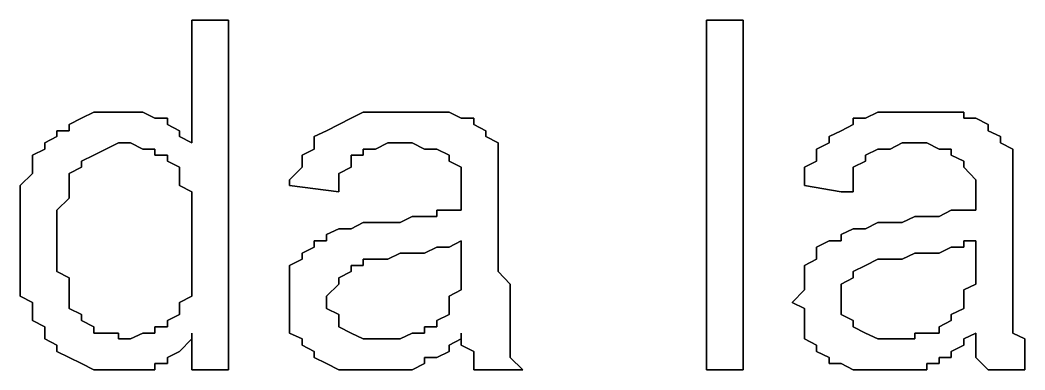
# Model space of a CAD drawing. Header units: metres. Extents: x 2.9 to 42.8, y 1.7 to 28.7.
# Drawn here: x 39.0948 to 39.3841, y 17.8364 to 17.937 of the extents above; entities that cross this region are included whole.
import ezdxf

# ---------------------------------------------------------------- set-up
doc = ezdxf.new("R2010")
doc.units = ezdxf.units.M
doc.layers.add('GRIS', color=8, linetype='Continuous')

msp = doc.modelspace()

# ---------------------------------------------------------------- linework, layer by layer
at = {"layer": 'GRIS', "lineweight": -3}
for points in [[(39.1548, 17.937), (39.1442, 17.937), (39.1548, 17.937)], [(39.1442, 17.937), (39.1442, 17.9017), (39.1442, 17.937)], [(39.1548, 17.8364), (39.1548, 17.937), (39.1548, 17.8364)], [(39.303, 17.937), (39.2924, 17.937), (39.303, 17.937)], [(39.2924, 17.937), (39.2924, 17.8364), (39.2924, 17.937)], [(39.303, 17.8364), (39.303, 17.937), (39.303, 17.8364)], [(39.1125, 17.9088), (39.1089, 17.907), (39.1125, 17.9088)], [(39.116, 17.9105), (39.1125, 17.9088), (39.116, 17.9105)], [(39.1195, 17.9105), (39.116, 17.9105), (39.1195, 17.9105)], [(39.1231, 17.9105), (39.1195, 17.9105), (39.1231, 17.9105)], [(39.1266, 17.9105), (39.1231, 17.9105), (39.1266, 17.9105)], [(39.1301, 17.9105), (39.1266, 17.9105), (39.1301, 17.9105)], [(39.1336, 17.9088), (39.1301, 17.9105), (39.1336, 17.9088)], [(39.1372, 17.9088), (39.1336, 17.9088), (39.1372, 17.9088)], [(39.1372, 17.907), (39.1372, 17.9088), (39.1372, 17.907)], [(39.1901, 17.9088), (39.1866, 17.907), (39.1901, 17.9088)], [(39.1936, 17.9105), (39.1901, 17.9088), (39.1936, 17.9105)], [(39.1971, 17.9105), (39.1936, 17.9105), (39.1971, 17.9105)], [(39.2007, 17.9105), (39.1971, 17.9105), (39.2007, 17.9105)], [(39.2042, 17.9105), (39.2007, 17.9105), (39.2042, 17.9105)], [(39.2077, 17.9105), (39.2042, 17.9105), (39.2077, 17.9105)], [(39.2112, 17.9105), (39.2077, 17.9105), (39.2112, 17.9105)], [(39.2148, 17.9105), (39.2112, 17.9105), (39.2148, 17.9105)], [(39.2183, 17.9105), (39.2148, 17.9105), (39.2183, 17.9105)], [(39.2218, 17.9088), (39.2183, 17.9105), (39.2218, 17.9088)], [(39.2254, 17.9088), (39.2218, 17.9088), (39.2254, 17.9088)], [(39.2254, 17.907), (39.2254, 17.9088), (39.2254, 17.907)], [(39.3382, 17.9088), (39.3347, 17.9088), (39.3382, 17.9088)], [(39.3347, 17.9088), (39.3347, 17.907), (39.3347, 17.9088)], [(39.3418, 17.9105), (39.3382, 17.9088), (39.3418, 17.9105)], [(39.3453, 17.9105), (39.3418, 17.9105), (39.3453, 17.9105)], [(39.3488, 17.9105), (39.3453, 17.9105), (39.3488, 17.9105)], [(39.3524, 17.9105), (39.3488, 17.9105), (39.3524, 17.9105)], [(39.3559, 17.9105), (39.3524, 17.9105), (39.3559, 17.9105)], [(39.3594, 17.9105), (39.3559, 17.9105), (39.3594, 17.9105)], [(39.3629, 17.9105), (39.3594, 17.9105), (39.3629, 17.9105)], [(39.3665, 17.9105), (39.3629, 17.9105), (39.3665, 17.9105)], [(39.3665, 17.9088), (39.3665, 17.9105), (39.3665, 17.9088)], [(39.37, 17.9088), (39.3665, 17.9088), (39.37, 17.9088)], [(39.3735, 17.907), (39.37, 17.9088), (39.3735, 17.907)], [(39.1089, 17.9052), (39.1054, 17.9052), (39.1089, 17.9052)], [(39.1054, 17.9052), (39.1054, 17.9035), (39.1054, 17.9052)], [(39.1089, 17.907), (39.1089, 17.9052), (39.1089, 17.907)], [(39.1407, 17.9052), (39.1372, 17.907), (39.1407, 17.9052)], [(39.1407, 17.9035), (39.1407, 17.9052), (39.1407, 17.9035)], [(39.183, 17.9052), (39.1795, 17.9035), (39.183, 17.9052)], [(39.1866, 17.907), (39.183, 17.9052), (39.1866, 17.907)], [(39.2289, 17.9052), (39.2254, 17.907), (39.2289, 17.9052)], [(39.2289, 17.9035), (39.2289, 17.9052), (39.2289, 17.9035)], [(39.3312, 17.9052), (39.3277, 17.9035), (39.3312, 17.9052)], [(39.3347, 17.907), (39.3312, 17.9052), (39.3347, 17.907)], [(39.3735, 17.9052), (39.3735, 17.907), (39.3735, 17.9052)], [(39.3771, 17.9035), (39.3735, 17.9052), (39.3771, 17.9035)], [(39.1054, 17.9035), (39.1019, 17.9017), (39.1054, 17.9035)], [(39.1442, 17.9017), (39.1407, 17.9035), (39.1442, 17.9017)], [(39.1795, 17.9035), (39.1795, 17.9017), (39.1795, 17.9035)], [(39.2324, 17.9017), (39.2289, 17.9035), (39.2324, 17.9017)], [(39.3277, 17.9035), (39.3277, 17.9017), (39.3277, 17.9035)], [(39.3771, 17.9017), (39.3771, 17.9035), (39.3771, 17.9017)], [(39.1019, 17.8999), (39.0984, 17.8982), (39.1019, 17.8999)], [(39.1019, 17.9017), (39.1019, 17.8999), (39.1019, 17.9017)], [(39.116, 17.8982), (39.1195, 17.8999), (39.116, 17.8982)], [(39.1195, 17.8999), (39.1231, 17.9017), (39.1195, 17.8999)], [(39.1231, 17.9017), (39.1266, 17.9017), (39.1231, 17.9017)], [(39.1266, 17.9017), (39.1301, 17.8999), (39.1266, 17.9017)], [(39.1301, 17.8999), (39.1336, 17.8999), (39.1301, 17.8999)], [(39.1336, 17.8999), (39.1336, 17.8982), (39.1336, 17.8999)], [(39.1795, 17.8999), (39.176, 17.8982), (39.1795, 17.8999)], [(39.1795, 17.9017), (39.1795, 17.8999), (39.1795, 17.9017)], [(39.1936, 17.8982), (39.1936, 17.8999), (39.1936, 17.8982)], [(39.1936, 17.8999), (39.1971, 17.8999), (39.1936, 17.8999)], [(39.1971, 17.8999), (39.2007, 17.9017), (39.1971, 17.8999)], [(39.2007, 17.9017), (39.2042, 17.9017), (39.2007, 17.9017)], [(39.2042, 17.9017), (39.2077, 17.9017), (39.2042, 17.9017)], [(39.2077, 17.9017), (39.2112, 17.8999), (39.2077, 17.9017)], [(39.2112, 17.8999), (39.2148, 17.8999), (39.2112, 17.8999)], [(39.2148, 17.8999), (39.2183, 17.8982), (39.2148, 17.8999)], [(39.2324, 17.8999), (39.2324, 17.9017), (39.2324, 17.8999)], [(39.2324, 17.8982), (39.2324, 17.8999), (39.2324, 17.8982)], [(39.3277, 17.9017), (39.3241, 17.8999), (39.3277, 17.9017)], [(39.3241, 17.8999), (39.3241, 17.8982), (39.3241, 17.8999)], [(39.3382, 17.8982), (39.3418, 17.8999), (39.3382, 17.8982)], [(39.3418, 17.8999), (39.3453, 17.8999), (39.3418, 17.8999)], [(39.3453, 17.8999), (39.3488, 17.9017), (39.3453, 17.8999)], [(39.3488, 17.9017), (39.3524, 17.9017), (39.3488, 17.9017)], [(39.3524, 17.9017), (39.3559, 17.9017), (39.3524, 17.9017)], [(39.3559, 17.9017), (39.3594, 17.8999), (39.3559, 17.9017)], [(39.3594, 17.8999), (39.3629, 17.8999), (39.3594, 17.8999)], [(39.3629, 17.8999), (39.3629, 17.8982), (39.3629, 17.8999)], [(39.3806, 17.8999), (39.3771, 17.9017), (39.3806, 17.8999)], [(39.3806, 17.8982), (39.3806, 17.8999), (39.3806, 17.8982)], [(39.0984, 17.8982), (39.0984, 17.8947), (39.0984, 17.8982)], [(39.1125, 17.8964), (39.116, 17.8982), (39.1125, 17.8964)], [(39.1125, 17.8947), (39.1125, 17.8964), (39.1125, 17.8947)], [(39.1336, 17.8982), (39.1372, 17.8982), (39.1336, 17.8982)], [(39.1372, 17.8982), (39.1372, 17.8964), (39.1372, 17.8982)], [(39.1372, 17.8964), (39.1407, 17.8947), (39.1372, 17.8964)], [(39.176, 17.8982), (39.176, 17.8964), (39.176, 17.8982)], [(39.176, 17.8964), (39.176, 17.8947), (39.176, 17.8964)], [(39.1901, 17.8964), (39.1901, 17.8982), (39.1901, 17.8964)], [(39.1901, 17.8982), (39.1936, 17.8982), (39.1901, 17.8982)], [(39.1901, 17.8947), (39.1901, 17.8964), (39.1901, 17.8947)], [(39.2183, 17.8982), (39.2183, 17.8964), (39.2183, 17.8982)], [(39.2183, 17.8964), (39.2218, 17.8947), (39.2183, 17.8964)], [(39.2324, 17.8947), (39.2324, 17.8982), (39.2324, 17.8947)], [(39.3241, 17.8964), (39.3206, 17.8947), (39.3241, 17.8964)], [(39.3241, 17.8982), (39.3241, 17.8964), (39.3241, 17.8982)], [(39.3347, 17.8947), (39.3382, 17.8964), (39.3347, 17.8947)], [(39.3382, 17.8964), (39.3382, 17.8982), (39.3382, 17.8964)], [(39.3629, 17.8982), (39.3665, 17.8964), (39.3629, 17.8982)], [(39.3665, 17.8964), (39.3665, 17.8947), (39.3665, 17.8964)], [(39.3806, 17.8947), (39.3806, 17.8982), (39.3806, 17.8947)], [(39.0984, 17.8947), (39.0984, 17.8929), (39.0984, 17.8947)], [(39.1089, 17.8929), (39.1125, 17.8947), (39.1089, 17.8929)], [(39.1407, 17.8947), (39.1407, 17.8929), (39.1407, 17.8947)], [(39.176, 17.8947), (39.1724, 17.8911), (39.176, 17.8947)], [(39.1866, 17.8929), (39.1901, 17.8947), (39.1866, 17.8929)], [(39.2218, 17.8947), (39.2218, 17.8911), (39.2218, 17.8947)], [(39.2324, 17.8929), (39.2324, 17.8947), (39.2324, 17.8929)], [(39.3206, 17.8947), (39.3206, 17.8911), (39.3206, 17.8947)], [(39.3347, 17.8929), (39.3347, 17.8947), (39.3347, 17.8929)], [(39.3665, 17.8947), (39.37, 17.8911), (39.3665, 17.8947)], [(39.3806, 17.8929), (39.3806, 17.8947), (39.3806, 17.8929)], [(39.0984, 17.8929), (39.0948, 17.8894), (39.0984, 17.8929)], [(39.1089, 17.8911), (39.1089, 17.8929), (39.1089, 17.8911)], [(39.1089, 17.8894), (39.1089, 17.8911), (39.1089, 17.8894)], [(39.1407, 17.8929), (39.1407, 17.8911), (39.1407, 17.8929)], [(39.1407, 17.8911), (39.1407, 17.8894), (39.1407, 17.8911)], [(39.1724, 17.8911), (39.1724, 17.8894), (39.1724, 17.8911)], [(39.1866, 17.8911), (39.1866, 17.8929), (39.1866, 17.8911)], [(39.1866, 17.8876), (39.1866, 17.8911), (39.1866, 17.8876)], [(39.2218, 17.8911), (39.2218, 17.8894), (39.2218, 17.8911)], [(39.2324, 17.8911), (39.2324, 17.8929), (39.2324, 17.8911)], [(39.2324, 17.8894), (39.2324, 17.8911), (39.2324, 17.8894)], [(39.3206, 17.8911), (39.3206, 17.8894), (39.3206, 17.8911)], [(39.3347, 17.8911), (39.3347, 17.8929), (39.3347, 17.8911)], [(39.3347, 17.8876), (39.3347, 17.8911), (39.3347, 17.8876)], [(39.37, 17.8911), (39.37, 17.8894), (39.37, 17.8911)], [(39.3806, 17.8911), (39.3806, 17.8929), (39.3806, 17.8911)], [(39.3806, 17.8894), (39.3806, 17.8911), (39.3806, 17.8894)], [(39.0948, 17.8894), (39.0948, 17.8876), (39.0948, 17.8894)], [(39.0948, 17.8876), (39.0948, 17.8858), (39.0948, 17.8876)], [(39.1089, 17.8876), (39.1089, 17.8894), (39.1089, 17.8876)], [(39.1089, 17.8858), (39.1089, 17.8876), (39.1089, 17.8858)], [(39.1407, 17.8894), (39.1442, 17.8876), (39.1407, 17.8894)], [(39.1442, 17.8876), (39.1442, 17.8858), (39.1442, 17.8876)], [(39.1724, 17.8894), (39.1866, 17.8876), (39.1724, 17.8894)], [(39.2218, 17.8894), (39.2218, 17.8858), (39.2218, 17.8894)], [(39.2324, 17.8858), (39.2324, 17.8894), (39.2324, 17.8858)], [(39.3206, 17.8894), (39.3312, 17.8876), (39.3206, 17.8894)], [(39.3312, 17.8876), (39.3347, 17.8876), (39.3312, 17.8876)], [(39.37, 17.8894), (39.37, 17.8858), (39.37, 17.8894)], [(39.3806, 17.8858), (39.3806, 17.8894), (39.3806, 17.8858)], [(39.0948, 17.8858), (39.0948, 17.8841), (39.0948, 17.8858)], [(39.1054, 17.8823), (39.1089, 17.8858), (39.1054, 17.8823)], [(39.1442, 17.8858), (39.1442, 17.8841), (39.1442, 17.8858)], [(39.2218, 17.8858), (39.2218, 17.8823), (39.2218, 17.8858)], [(39.2324, 17.8841), (39.2324, 17.8858), (39.2324, 17.8841)], [(39.37, 17.8858), (39.37, 17.8823), (39.37, 17.8858)], [(39.3806, 17.8841), (39.3806, 17.8858), (39.3806, 17.8841)], [(39.0948, 17.8841), (39.0948, 17.8805), (39.0948, 17.8841)], [(39.1054, 17.8805), (39.1054, 17.8823), (39.1054, 17.8805)], [(39.1442, 17.8841), (39.1442, 17.8805), (39.1442, 17.8841)], [(39.2183, 17.8823), (39.2148, 17.8823), (39.2183, 17.8823)], [(39.2148, 17.8823), (39.2148, 17.8805), (39.2148, 17.8823)], [(39.2218, 17.8823), (39.2183, 17.8823), (39.2218, 17.8823)], [(39.2324, 17.8682), (39.2324, 17.8841), (39.2324, 17.8682)], [(39.3629, 17.8823), (39.3594, 17.8805), (39.3629, 17.8823)], [(39.3665, 17.8823), (39.3629, 17.8823), (39.3665, 17.8823)], [(39.37, 17.8823), (39.3665, 17.8823), (39.37, 17.8823)], [(39.3806, 17.8682), (39.3806, 17.8841), (39.3806, 17.8682)], [(39.0948, 17.8805), (39.0948, 17.8788), (39.0948, 17.8805)], [(39.0948, 17.8788), (39.0948, 17.8753), (39.0948, 17.8788)], [(39.1054, 17.877), (39.1054, 17.8805), (39.1054, 17.877)], [(39.1442, 17.8805), (39.1442, 17.8788), (39.1442, 17.8805)], [(39.1442, 17.8788), (39.1442, 17.8753), (39.1442, 17.8788)], [(39.1936, 17.8788), (39.1901, 17.877), (39.1936, 17.8788)], [(39.1971, 17.8788), (39.1936, 17.8788), (39.1971, 17.8788)], [(39.2007, 17.8788), (39.1971, 17.8788), (39.2007, 17.8788)], [(39.2042, 17.8788), (39.2007, 17.8788), (39.2042, 17.8788)], [(39.2077, 17.8805), (39.2042, 17.8788), (39.2077, 17.8805)], [(39.2112, 17.8805), (39.2077, 17.8805), (39.2112, 17.8805)], [(39.2148, 17.8805), (39.2112, 17.8805), (39.2148, 17.8805)], [(39.3418, 17.8788), (39.3382, 17.877), (39.3418, 17.8788)], [(39.3453, 17.8788), (39.3418, 17.8788), (39.3453, 17.8788)], [(39.3488, 17.8788), (39.3453, 17.8788), (39.3488, 17.8788)], [(39.3524, 17.8805), (39.3488, 17.8788), (39.3524, 17.8805)], [(39.3559, 17.8805), (39.3524, 17.8805), (39.3559, 17.8805)], [(39.3594, 17.8805), (39.3559, 17.8805), (39.3594, 17.8805)], [(39.1054, 17.8735), (39.1054, 17.877), (39.1054, 17.8735)], [(39.1866, 17.877), (39.183, 17.8753), (39.1866, 17.877)], [(39.1901, 17.877), (39.1866, 17.877), (39.1901, 17.877)], [(39.3347, 17.877), (39.3312, 17.8753), (39.3347, 17.877)], [(39.3382, 17.877), (39.3347, 17.877), (39.3382, 17.877)], [(39.0948, 17.8753), (39.0948, 17.8735), (39.0948, 17.8753)], [(39.0948, 17.8735), (39.0948, 17.8717), (39.0948, 17.8735)], [(39.1054, 17.87), (39.1054, 17.8735), (39.1054, 17.87)], [(39.1442, 17.8753), (39.1442, 17.8717), (39.1442, 17.8753)], [(39.183, 17.8735), (39.1795, 17.8735), (39.183, 17.8735)], [(39.1795, 17.8735), (39.1795, 17.8717), (39.1795, 17.8735)], [(39.183, 17.8753), (39.183, 17.8735), (39.183, 17.8753)], [(39.2183, 17.8717), (39.2218, 17.8735), (39.2183, 17.8717)], [(39.2218, 17.8735), (39.2218, 17.8682), (39.2218, 17.8735)], [(39.3277, 17.8735), (39.3241, 17.8717), (39.3277, 17.8735)], [(39.3312, 17.8735), (39.3277, 17.8735), (39.3312, 17.8735)], [(39.3312, 17.8753), (39.3312, 17.8735), (39.3312, 17.8753)], [(39.3665, 17.8717), (39.3665, 17.8735), (39.3665, 17.8717)], [(39.3665, 17.8735), (39.37, 17.8735), (39.3665, 17.8735)], [(39.37, 17.8735), (39.37, 17.8682), (39.37, 17.8735)], [(39.0948, 17.8717), (39.0948, 17.87), (39.0948, 17.8717)], [(39.1442, 17.8717), (39.1442, 17.87), (39.1442, 17.8717)], [(39.1795, 17.8717), (39.176, 17.87), (39.1795, 17.8717)], [(39.2112, 17.87), (39.2148, 17.8717), (39.2112, 17.87)], [(39.2148, 17.8717), (39.2183, 17.8717), (39.2148, 17.8717)], [(39.3241, 17.8717), (39.3241, 17.87), (39.3241, 17.8717)], [(39.3594, 17.87), (39.3629, 17.8717), (39.3594, 17.87)], [(39.3629, 17.8717), (39.3665, 17.8717), (39.3629, 17.8717)], [(39.0948, 17.87), (39.0948, 17.8664), (39.0948, 17.87)], [(39.1054, 17.8682), (39.1054, 17.87), (39.1054, 17.8682)], [(39.1054, 17.8647), (39.1054, 17.8682), (39.1054, 17.8647)], [(39.1442, 17.87), (39.1442, 17.8664), (39.1442, 17.87)], [(39.176, 17.8682), (39.1724, 17.8664), (39.176, 17.8682)], [(39.176, 17.87), (39.176, 17.8682), (39.176, 17.87)], [(39.1936, 17.8664), (39.1936, 17.8682), (39.1936, 17.8664)], [(39.1936, 17.8682), (39.1971, 17.8682), (39.1936, 17.8682)], [(39.1971, 17.8682), (39.2007, 17.8682), (39.1971, 17.8682)], [(39.2007, 17.8682), (39.2042, 17.87), (39.2007, 17.8682)], [(39.2042, 17.87), (39.2077, 17.87), (39.2042, 17.87)], [(39.2077, 17.87), (39.2112, 17.87), (39.2077, 17.87)], [(39.2218, 17.8682), (39.2218, 17.8647), (39.2218, 17.8682)], [(39.2324, 17.8647), (39.2324, 17.8682), (39.2324, 17.8647)], [(39.3241, 17.8682), (39.3206, 17.8664), (39.3241, 17.8682)], [(39.3241, 17.87), (39.3241, 17.8682), (39.3241, 17.87)], [(39.3382, 17.8664), (39.3418, 17.8682), (39.3382, 17.8664)], [(39.3418, 17.8682), (39.3453, 17.8682), (39.3418, 17.8682)], [(39.3453, 17.8682), (39.3488, 17.8682), (39.3453, 17.8682)], [(39.3488, 17.8682), (39.3524, 17.87), (39.3488, 17.8682)], [(39.3524, 17.87), (39.3559, 17.87), (39.3524, 17.87)], [(39.3559, 17.87), (39.3594, 17.87), (39.3559, 17.87)], [(39.37, 17.8682), (39.37, 17.8647), (39.37, 17.8682)], [(39.3806, 17.8647), (39.3806, 17.8682), (39.3806, 17.8647)], [(39.0948, 17.8664), (39.0948, 17.8647), (39.0948, 17.8664)], [(39.0948, 17.8647), (39.0948, 17.8629), (39.0948, 17.8647)], [(39.1089, 17.8629), (39.1054, 17.8647), (39.1089, 17.8629)], [(39.1442, 17.8664), (39.1442, 17.8647), (39.1442, 17.8664)], [(39.1442, 17.8647), (39.1442, 17.8611), (39.1442, 17.8647)], [(39.1724, 17.8664), (39.1724, 17.8629), (39.1724, 17.8664)], [(39.1866, 17.8629), (39.1901, 17.8647), (39.1866, 17.8629)], [(39.1901, 17.8647), (39.1901, 17.8664), (39.1901, 17.8647)], [(39.1901, 17.8664), (39.1936, 17.8664), (39.1901, 17.8664)], [(39.2218, 17.8647), (39.2218, 17.8629), (39.2218, 17.8647)], [(39.2359, 17.8611), (39.2324, 17.8647), (39.2359, 17.8611)], [(39.3206, 17.8664), (39.3206, 17.8629), (39.3206, 17.8664)], [(39.3347, 17.8647), (39.3382, 17.8664), (39.3347, 17.8647)], [(39.3347, 17.8629), (39.3347, 17.8647), (39.3347, 17.8629)], [(39.37, 17.8647), (39.37, 17.8629), (39.37, 17.8647)], [(39.3806, 17.8611), (39.3806, 17.8647), (39.3806, 17.8611)], [(39.0948, 17.8629), (39.0948, 17.8594), (39.0948, 17.8629)], [(39.1089, 17.8611), (39.1089, 17.8629), (39.1089, 17.8611)], [(39.1724, 17.8629), (39.1724, 17.8611), (39.1724, 17.8629)], [(39.1866, 17.8611), (39.1866, 17.8629), (39.1866, 17.8611)], [(39.2218, 17.8629), (39.2218, 17.8611), (39.2218, 17.8629)], [(39.3206, 17.8629), (39.3206, 17.8611), (39.3206, 17.8629)], [(39.3312, 17.8611), (39.3347, 17.8629), (39.3312, 17.8611)], [(39.37, 17.8629), (39.37, 17.8611), (39.37, 17.8629)], [(39.0948, 17.8594), (39.0948, 17.8576), (39.0948, 17.8594)], [(39.1089, 17.8576), (39.1089, 17.8611), (39.1089, 17.8576)], [(39.1442, 17.8611), (39.1442, 17.8594), (39.1442, 17.8611)], [(39.1442, 17.8594), (39.1442, 17.8576), (39.1442, 17.8594)], [(39.1724, 17.8611), (39.1724, 17.8594), (39.1724, 17.8611)], [(39.1724, 17.8594), (39.1724, 17.8558), (39.1724, 17.8594)], [(39.183, 17.8576), (39.1866, 17.8611), (39.183, 17.8576)], [(39.2218, 17.8594), (39.2183, 17.8576), (39.2218, 17.8594)], [(39.2218, 17.8611), (39.2218, 17.8594), (39.2218, 17.8611)], [(39.2359, 17.8576), (39.2359, 17.8611), (39.2359, 17.8576)], [(39.3206, 17.8594), (39.3171, 17.8558), (39.3206, 17.8594)], [(39.3206, 17.8611), (39.3206, 17.8594), (39.3206, 17.8611)], [(39.3312, 17.8576), (39.3312, 17.8611), (39.3312, 17.8576)], [(39.37, 17.8611), (39.3665, 17.8594), (39.37, 17.8611)], [(39.3665, 17.8594), (39.3665, 17.8576), (39.3665, 17.8594)], [(39.3806, 17.8576), (39.3806, 17.8611), (39.3806, 17.8576)], [(39.0948, 17.8576), (39.0984, 17.8558), (39.0948, 17.8576)], [(39.0984, 17.8558), (39.0984, 17.8541), (39.0984, 17.8558)], [(39.1089, 17.8558), (39.1089, 17.8576), (39.1089, 17.8558)], [(39.1089, 17.8541), (39.1089, 17.8558), (39.1089, 17.8541)], [(39.1442, 17.8576), (39.1407, 17.8558), (39.1442, 17.8576)], [(39.1407, 17.8558), (39.1407, 17.8541), (39.1407, 17.8558)], [(39.1724, 17.8558), (39.1724, 17.8541), (39.1724, 17.8558)], [(39.183, 17.8558), (39.183, 17.8576), (39.183, 17.8558)], [(39.183, 17.8541), (39.183, 17.8558), (39.183, 17.8541)], [(39.2183, 17.8576), (39.2183, 17.8541), (39.2183, 17.8576)], [(39.2359, 17.8541), (39.2359, 17.8576), (39.2359, 17.8541)], [(39.3171, 17.8558), (39.3206, 17.8541), (39.3171, 17.8558)], [(39.3312, 17.8558), (39.3312, 17.8576), (39.3312, 17.8558)], [(39.3312, 17.8541), (39.3312, 17.8558), (39.3312, 17.8541)], [(39.3665, 17.8576), (39.3665, 17.8541), (39.3665, 17.8576)], [(39.3806, 17.8541), (39.3806, 17.8576), (39.3806, 17.8541)], [(39.0984, 17.8541), (39.0984, 17.8523), (39.0984, 17.8541)], [(39.1125, 17.8523), (39.1089, 17.8541), (39.1125, 17.8523)], [(39.1407, 17.8541), (39.1407, 17.8523), (39.1407, 17.8541)], [(39.1724, 17.8541), (39.1724, 17.8506), (39.1724, 17.8541)], [(39.1866, 17.8523), (39.183, 17.8541), (39.1866, 17.8523)], [(39.2183, 17.8541), (39.2183, 17.8523), (39.2183, 17.8541)], [(39.2359, 17.8523), (39.2359, 17.8541), (39.2359, 17.8523)], [(39.3206, 17.8541), (39.3206, 17.8506), (39.3206, 17.8541)], [(39.3312, 17.8523), (39.3312, 17.8541), (39.3312, 17.8523)], [(39.3665, 17.8541), (39.3629, 17.8523), (39.3665, 17.8541)], [(39.3806, 17.8523), (39.3806, 17.8541), (39.3806, 17.8523)], [(39.0984, 17.8523), (39.0984, 17.8506), (39.0984, 17.8523)], [(39.0984, 17.8506), (39.1019, 17.8488), (39.0984, 17.8506)], [(39.1125, 17.8506), (39.1125, 17.8523), (39.1125, 17.8506)], [(39.116, 17.8488), (39.1125, 17.8506), (39.116, 17.8488)], [(39.1407, 17.8523), (39.1372, 17.8506), (39.1407, 17.8523)], [(39.1372, 17.8506), (39.1372, 17.8488), (39.1372, 17.8506)], [(39.1724, 17.8506), (39.1724, 17.8488), (39.1724, 17.8506)], [(39.1866, 17.8506), (39.1866, 17.8523), (39.1866, 17.8506)], [(39.1866, 17.8488), (39.1866, 17.8506), (39.1866, 17.8488)], [(39.2183, 17.8523), (39.2148, 17.8506), (39.2183, 17.8523)], [(39.2148, 17.8506), (39.2148, 17.8488), (39.2148, 17.8506)], [(39.2359, 17.8506), (39.2359, 17.8523), (39.2359, 17.8506)], [(39.2359, 17.8488), (39.2359, 17.8506), (39.2359, 17.8488)], [(39.3206, 17.8506), (39.3206, 17.8488), (39.3206, 17.8506)], [(39.3347, 17.8506), (39.3312, 17.8523), (39.3347, 17.8506)], [(39.3347, 17.8488), (39.3347, 17.8506), (39.3347, 17.8488)], [(39.3629, 17.8506), (39.3594, 17.8488), (39.3629, 17.8506)], [(39.3629, 17.8523), (39.3629, 17.8506), (39.3629, 17.8523)], [(39.3806, 17.8506), (39.3806, 17.8523), (39.3806, 17.8506)], [(39.3806, 17.8488), (39.3806, 17.8506), (39.3806, 17.8488)], [(39.1019, 17.8488), (39.1019, 17.847), (39.1019, 17.8488)], [(39.1019, 17.847), (39.1019, 17.8453), (39.1019, 17.847)], [(39.116, 17.847), (39.116, 17.8488), (39.116, 17.847)], [(39.1195, 17.847), (39.116, 17.847), (39.1195, 17.847)], [(39.1231, 17.847), (39.1195, 17.847), (39.1231, 17.847)], [(39.1231, 17.8453), (39.1231, 17.847), (39.1231, 17.8453)], [(39.1301, 17.847), (39.1266, 17.8453), (39.1301, 17.847)], [(39.1336, 17.847), (39.1301, 17.847), (39.1336, 17.847)], [(39.1372, 17.8488), (39.1336, 17.8488), (39.1372, 17.8488)], [(39.1336, 17.8488), (39.1336, 17.847), (39.1336, 17.8488)], [(39.1442, 17.8453), (39.1442, 17.847), (39.1442, 17.8453)], [(39.1442, 17.847), (39.1442, 17.8364), (39.1442, 17.847)], [(39.1724, 17.8488), (39.1724, 17.847), (39.1724, 17.8488)], [(39.1724, 17.847), (39.176, 17.8453), (39.1724, 17.847)], [(39.1901, 17.847), (39.1866, 17.8488), (39.1901, 17.847)], [(39.1936, 17.8453), (39.1901, 17.847), (39.1936, 17.8453)], [(39.2077, 17.847), (39.2042, 17.8453), (39.2077, 17.847)], [(39.2112, 17.847), (39.2077, 17.847), (39.2112, 17.847)], [(39.2148, 17.8488), (39.2112, 17.8488), (39.2148, 17.8488)], [(39.2112, 17.8488), (39.2112, 17.847), (39.2112, 17.8488)], [(39.2218, 17.847), (39.2218, 17.8435), (39.2218, 17.847)], [(39.2218, 17.8453), (39.2218, 17.847), (39.2218, 17.8453)], [(39.2359, 17.847), (39.2359, 17.8488), (39.2359, 17.847)], [(39.2359, 17.8453), (39.2359, 17.847), (39.2359, 17.8453)], [(39.3206, 17.8488), (39.3206, 17.847), (39.3206, 17.8488)], [(39.3206, 17.847), (39.3206, 17.8453), (39.3206, 17.847)], [(39.3382, 17.847), (39.3347, 17.8488), (39.3382, 17.847)], [(39.3418, 17.8453), (39.3382, 17.847), (39.3418, 17.8453)], [(39.3559, 17.847), (39.3524, 17.847), (39.3559, 17.847)], [(39.3524, 17.847), (39.3524, 17.8453), (39.3524, 17.847)], [(39.3594, 17.847), (39.3559, 17.847), (39.3594, 17.847)], [(39.3594, 17.8488), (39.3594, 17.847), (39.3594, 17.8488)], [(39.3665, 17.8453), (39.37, 17.847), (39.3665, 17.8453)], [(39.37, 17.847), (39.37, 17.8435), (39.37, 17.847)], [(39.3806, 17.847), (39.3806, 17.8488), (39.3806, 17.847)], [(39.3841, 17.8453), (39.3806, 17.847), (39.3841, 17.8453)], [(39.1019, 17.8453), (39.1054, 17.8435), (39.1019, 17.8453)], [(39.1266, 17.8453), (39.1231, 17.8453), (39.1266, 17.8453)], [(39.1407, 17.8417), (39.1442, 17.8453), (39.1407, 17.8417)], [(39.176, 17.8453), (39.176, 17.8435), (39.176, 17.8453)], [(39.1971, 17.8453), (39.1936, 17.8453), (39.1971, 17.8453)], [(39.2007, 17.8453), (39.1971, 17.8453), (39.2007, 17.8453)], [(39.2042, 17.8453), (39.2007, 17.8453), (39.2042, 17.8453)], [(39.2183, 17.8435), (39.2218, 17.8453), (39.2183, 17.8435)], [(39.2359, 17.8435), (39.2359, 17.8453), (39.2359, 17.8435)], [(39.3206, 17.8453), (39.3241, 17.8435), (39.3206, 17.8453)], [(39.3453, 17.8453), (39.3418, 17.8453), (39.3453, 17.8453)], [(39.3488, 17.8453), (39.3453, 17.8453), (39.3488, 17.8453)], [(39.3524, 17.8453), (39.3488, 17.8453), (39.3524, 17.8453)], [(39.3665, 17.8435), (39.3665, 17.8453), (39.3665, 17.8435)], [(39.3841, 17.8435), (39.3841, 17.8453), (39.3841, 17.8435)], [(39.1054, 17.8435), (39.1054, 17.8417), (39.1054, 17.8435)], [(39.1054, 17.8417), (39.1089, 17.84), (39.1054, 17.8417)], [(39.1372, 17.84), (39.1407, 17.8417), (39.1372, 17.84)], [(39.176, 17.8435), (39.1795, 17.8417), (39.176, 17.8435)], [(39.1795, 17.8417), (39.1795, 17.84), (39.1795, 17.8417)], [(39.2148, 17.84), (39.2183, 17.8417), (39.2148, 17.84)], [(39.2183, 17.8417), (39.2183, 17.8435), (39.2183, 17.8417)], [(39.2218, 17.8435), (39.2254, 17.8417), (39.2218, 17.8435)], [(39.2254, 17.8417), (39.2254, 17.84), (39.2254, 17.8417)], [(39.2359, 17.8417), (39.2359, 17.8435), (39.2359, 17.8417)], [(39.2359, 17.84), (39.2359, 17.8417), (39.2359, 17.84)], [(39.3241, 17.8435), (39.3241, 17.8417), (39.3241, 17.8435)], [(39.3241, 17.8417), (39.3277, 17.84), (39.3241, 17.8417)], [(39.3629, 17.8417), (39.3665, 17.8435), (39.3629, 17.8417)], [(39.3629, 17.84), (39.3629, 17.8417), (39.3629, 17.84)], [(39.37, 17.8435), (39.37, 17.8417), (39.37, 17.8435)], [(39.37, 17.8417), (39.37, 17.84), (39.37, 17.8417)], [(39.3841, 17.8417), (39.3841, 17.8435), (39.3841, 17.8417)], [(39.3841, 17.84), (39.3841, 17.8417), (39.3841, 17.84)], [(39.1089, 17.84), (39.1125, 17.8382), (39.1089, 17.84)], [(39.1372, 17.8382), (39.1372, 17.84), (39.1372, 17.8382)], [(39.1795, 17.84), (39.183, 17.8382), (39.1795, 17.84)], [(39.2112, 17.8382), (39.2112, 17.84), (39.2112, 17.8382)], [(39.2112, 17.84), (39.2148, 17.84), (39.2112, 17.84)], [(39.2254, 17.84), (39.2254, 17.8364), (39.2254, 17.84)], [(39.2395, 17.8364), (39.2359, 17.84), (39.2395, 17.8364)], [(39.3277, 17.84), (39.3277, 17.8382), (39.3277, 17.84)], [(39.3594, 17.8382), (39.3594, 17.84), (39.3594, 17.8382)], [(39.3594, 17.84), (39.3629, 17.84), (39.3594, 17.84)], [(39.37, 17.84), (39.3735, 17.8364), (39.37, 17.84)], [(39.3841, 17.8364), (39.3841, 17.84), (39.3841, 17.8364)], [(39.1125, 17.8382), (39.116, 17.8364), (39.1125, 17.8382)], [(39.116, 17.8364), (39.1195, 17.8364), (39.116, 17.8364)], [(39.1195, 17.8364), (39.1231, 17.8364), (39.1195, 17.8364)], [(39.1231, 17.8364), (39.1266, 17.8364), (39.1231, 17.8364)], [(39.1266, 17.8364), (39.1301, 17.8364), (39.1266, 17.8364)], [(39.1301, 17.8364), (39.1336, 17.8364), (39.1301, 17.8364)], [(39.1336, 17.8364), (39.1336, 17.8382), (39.1336, 17.8364)], [(39.1336, 17.8382), (39.1372, 17.8382), (39.1336, 17.8382)], [(39.1442, 17.8364), (39.1548, 17.8364), (39.1442, 17.8364)], [(39.183, 17.8382), (39.1866, 17.8364), (39.183, 17.8382)], [(39.1866, 17.8364), (39.1901, 17.8364), (39.1866, 17.8364)], [(39.1901, 17.8364), (39.1936, 17.8364), (39.1901, 17.8364)], [(39.1936, 17.8364), (39.1971, 17.8364), (39.1936, 17.8364)], [(39.1971, 17.8364), (39.2007, 17.8364), (39.1971, 17.8364)], [(39.2007, 17.8364), (39.2042, 17.8364), (39.2007, 17.8364)], [(39.2042, 17.8364), (39.2077, 17.8364), (39.2042, 17.8364)], [(39.2077, 17.8364), (39.2112, 17.8382), (39.2077, 17.8364)], [(39.2254, 17.8364), (39.2395, 17.8364), (39.2254, 17.8364)], [(39.2924, 17.8364), (39.303, 17.8364), (39.2924, 17.8364)], [(39.3277, 17.8382), (39.3312, 17.8382), (39.3277, 17.8382)], [(39.3312, 17.8382), (39.3347, 17.8364), (39.3312, 17.8382)], [(39.3347, 17.8364), (39.3382, 17.8364), (39.3347, 17.8364)], [(39.3382, 17.8364), (39.3418, 17.8364), (39.3382, 17.8364)], [(39.3418, 17.8364), (39.3453, 17.8364), (39.3418, 17.8364)], [(39.3453, 17.8364), (39.3488, 17.8364), (39.3453, 17.8364)], [(39.3488, 17.8364), (39.3524, 17.8364), (39.3488, 17.8364)], [(39.3524, 17.8364), (39.3559, 17.8364), (39.3524, 17.8364)], [(39.3559, 17.8364), (39.3559, 17.8382), (39.3559, 17.8364)], [(39.3559, 17.8382), (39.3594, 17.8382), (39.3559, 17.8382)], [(39.3735, 17.8364), (39.3841, 17.8364), (39.3735, 17.8364)]]:
    msp.add_lwpolyline(points, dxfattribs=at)

doc.saveas('drawing.dxf')
